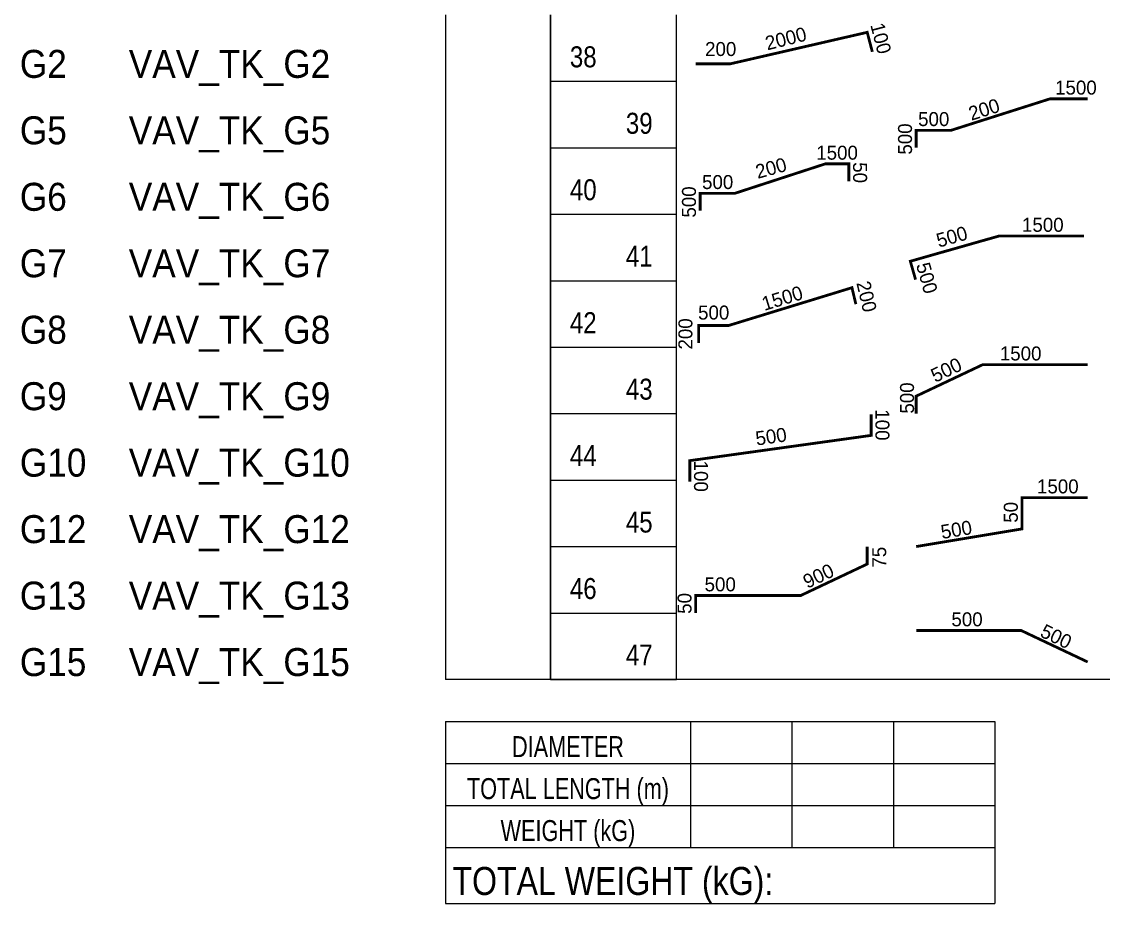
# Model space of a CAD drawing. Header units: millimetres. Extents: x 925681 to 1410834, y 71669 to 296428.
# Drawn here: x 1119128 to 1134567, y 230056 to 242659 of the extents above; entities that cross this region are included whole.
import ezdxf
from ezdxf.enums import TextEntityAlignment as Align

# ---------------------------------------------------------------- set-up
doc = ezdxf.new("R2010")
doc.units = ezdxf.units.MM
doc.header["$LTSCALE"] = 100
for name, color, linetype, lineweight in [('Ap0001_Statistic', 161, 'Continuous', 15), ('Ap0203_T', 243, 'Continuous', 35), ('Ap0310_PSS', 130, 'Continuous', 18), ('Ap0311_H', 8, 'Continuous', 15), ('Ap0314_Kh', 253, 'Continuous', 15)]:
    doc.layers.add(name, color=color, linetype=linetype, lineweight=lineweight)
doc.styles.add('Ap_text tieu de', font='')
doc.styles.add('Ap_Vni-helve', font='', dxfattribs={"width": 0.8, "height": 1})
doc.styles.add('NOTES', font='arial.ttf', dxfattribs={"height": 400})
doc.styles.add('RomanS', font='1.shx')
doc.styles.add('VN', font='')
doc.styles.get('Ap_text tieu de').set_extended_font_data('VNI-Helve-Condense')
doc.styles.get('Ap_Vni-helve').set_extended_font_data('VNI-Helve')
doc.styles.get('VN').set_extended_font_data('VNI-Helve-Condense')

# ---------------------------------------------------------------- blocks, each defined once
blk = doc.blocks.new('*U1017')
at = {"const_width": 40}
blk.add_lwpolyline([(3575, -700), (4070, -700), (6025, -250), (6098, -529)], dxfattribs=at)
at = {"layer": 'Ap0310_PSS'}
for p, q in [((0, 0), (0, -950)), ((1500, -950), (1500, 0)), ((1500, 0), (1500, -950)), ((3300, -950), (3300, 0))]:
    blk.add_line(p, q, dxfattribs=at)
at = {"layer": 'Ap0311_H'}
blk.add_line((1500, -950), (3300, -950), dxfattribs=at)
at = {"style": 'RomanS'}
for tag, rotation, p in [('D2', 14.1245, (4862, -339)), ('D3', 284.561, (6221, -335))]:
    blk.add_attdef(tag, text='', height=200, rotation=rotation, dxfattribs=at).set_placement(p, align=Align.MIDDLE)
at = {"style": 'VN'}
blk.add_attdef('SHT', text='', height=300, dxfattribs=at).set_placement((1968, -750), align=Align.CENTER)
at = {"style": 'RomanS'}
blk.add_attdef('D1', text='', height=200, dxfattribs=at).set_placement((3932, -489), align=Align.MIDDLE)
at = {"style": 'VN'}
for tag, flags, p in [('PHIA', 1, (6668, -750)), ('PHI', 8, (9968, -750)), ('SOTHANH', 8, (11218, -750)), ('TST', 8, (12718, -750))]:
    blk.add_attdef(tag, text='', height=300, dxfattribs=dict(at, flags=flags)).set_placement(p, align=Align.CENTER)
at = {"style": 'VN', "flags": 8}
for tag, p in [('L', (15268, -750)), ('LTONG', (17268, -750))]:
    blk.add_attdef(tag, text='', height=300, dxfattribs=at).set_placement(p, align=Align.RIGHT)
blk = doc.blocks.new('*U1018')
at = {"const_width": 40}
blk.add_lwpolyline([(6725, -950), (6725, -700), (7225, -700), (8638, -250), (9175, -250)], dxfattribs=at)
at = {"layer": 'Ap0310_PSS'}
for p, q in [((0, 0), (0, -950)), ((1500, -950), (1500, 0)), ((1500, 0), (1500, -950)), ((3300, -950), (3300, 0))]:
    blk.add_line(p, q, dxfattribs=at)
at = {"layer": 'Ap0311_H'}
blk.add_line((1500, -950), (3300, -950), dxfattribs=at)
at = {"style": 'RomanS'}
for tag, p in [('D4', (9006, -250)), ('D2', (6975, -700))]:
    blk.add_attdef(tag, text='', height=200, dxfattribs=at).set_placement(p, align=Align.BOTTOM_CENTER)
for tag, rotation, p in [('D3', 17.6711, (7743, -555)), ('D1', 90, (6725, -825))]:
    blk.add_attdef(tag, text='', height=200, rotation=rotation, dxfattribs=at).set_placement(p, align=Align.BOTTOM_CENTER)
at = {"style": 'VN'}
blk.add_attdef('SHT', text='', height=300, dxfattribs=at).set_placement((2768, -750), align=Align.CENTER)
for tag, flags, p in [('PHIA', 1, (6668, -750)), ('PHI', 8, (9968, -750)), ('SOTHANH', 8, (11218, -750)), ('TST', 8, (12718, -750))]:
    blk.add_attdef(tag, text='', height=300, dxfattribs=dict(at, flags=flags)).set_placement(p, align=Align.CENTER)
at = {"style": 'VN', "flags": 8}
for tag, p in [('L', (15268, -750)), ('LTONG', (17268, -750))]:
    blk.add_attdef(tag, text='', height=300, dxfattribs=at).set_placement(p, align=Align.RIGHT)
blk = doc.blocks.new('*U1019')
at = {"const_width": 40}
blk.add_lwpolyline([(3638, -900), (3638, -650), (4138, -650), (5426, -230), (5763, -230), (5763, -480)], dxfattribs=at)
at = {"layer": 'Ap0310_PSS'}
for p, q in [((0, 0), (0, -950)), ((1500, -950), (1500, 0)), ((1500, 0), (1500, -950)), ((3300, -950), (3300, 0))]:
    blk.add_line(p, q, dxfattribs=at)
at = {"layer": 'Ap0311_H'}
blk.add_line((1500, -950), (3300, -950), dxfattribs=at)
at = {"style": 'RomanS'}
for tag, p in [('D4', (5594, -230)), ('D2', (3888, -650))]:
    blk.add_attdef(tag, text='', height=200, dxfattribs=at).set_placement(p, align=Align.BOTTOM_CENTER)
for tag, rotation, p in [('D3', 15.202, (4692, -444)), ('D5', 270, (5763, -355)), ('D1', 90, (3638, -775))]:
    blk.add_attdef(tag, text='', height=200, rotation=rotation, dxfattribs=at).set_placement(p, align=Align.BOTTOM_CENTER)
at = {"style": 'VN'}
blk.add_attdef('SHT', text='', height=300, dxfattribs=at).set_placement((1968, -750), align=Align.CENTER)
for tag, flags, p in [('PHIA', 1, (6668, -750)), ('PHI', 8, (9968, -750)), ('SOTHANH', 8, (11218, -750)), ('TST', 8, (12718, -750))]:
    blk.add_attdef(tag, text='', height=300, dxfattribs=dict(at, flags=flags)).set_placement(p, align=Align.CENTER)
at = {"style": 'VN', "flags": 8}
for tag, p in [('L', (15268, -750)), ('LTONG', (17268, -750))]:
    blk.add_attdef(tag, text='', height=300, dxfattribs=at).set_placement(p, align=Align.RIGHT)
blk = doc.blocks.new('*U1020')
at = {"const_width": 40}
blk.add_lwpolyline([(9120, -311), (7909, -311), (6641, -672), (6716, -935)], dxfattribs=at)
at = {"layer": 'Ap0310_PSS'}
for p, q in [((0, 0), (0, -950)), ((1500, -950), (1500, 0)), ((1500, 0), (1500, -950)), ((3300, -950), (3300, 0))]:
    blk.add_line(p, q, dxfattribs=at)
at = {"layer": 'Ap0311_H'}
blk.add_line((1500, -950), (3300, -950), dxfattribs=at)
at = {"style": 'RomanS'}
blk.add_attdef('D3', text='', height=200, dxfattribs=at).set_placement((8534, -311), align=Align.BOTTOM_CENTER)
blk.add_attdef('D2', text='', height=200, rotation=15.8786, dxfattribs=at).set_placement((7278, -475), align=Align.BOTTOM_CENTER)
at = {"style": 'VN'}
blk.add_attdef('SHT', text='', height=300, dxfattribs=at).set_placement((2768, -750), align=Align.CENTER)
for tag, flags, p in [('PHIA', 1, (6668, -750)), ('PHI', 8, (9968, -750)), ('SOTHANH', 8, (11218, -750)), ('TST', 8, (12718, -750))]:
    blk.add_attdef(tag, text='', height=300, dxfattribs=dict(at, flags=flags)).set_placement(p, align=Align.CENTER)
at = {"style": 'VN', "flags": 8}
for tag, p in [('L', (15268, -750)), ('LTONG', (17268, -750))]:
    blk.add_attdef(tag, text='', height=300, dxfattribs=at).set_placement(p, align=Align.RIGHT)
at = {"style": 'RomanS'}
blk.add_attdef('D1', text='', height=200, rotation=285.8786, dxfattribs=at).set_placement((6663, -741), align=Align.BOTTOM_LEFT)
blk = doc.blocks.new('*U1021')
at = {"const_width": 40}
blk.add_lwpolyline([(3618, -890), (3618, -640), (4047, -640), (5807, -100), (5863, -336)], dxfattribs=at)
at = {"layer": 'Ap0310_PSS'}
for p, q in [((0, 0), (0, -950)), ((1500, -950), (1500, 0)), ((1500, 0), (1500, -950)), ((3300, -950), (3300, 0))]:
    blk.add_line(p, q, dxfattribs=at)
at = {"layer": 'Ap0311_H'}
blk.add_line((1500, -950), (3300, -950), dxfattribs=at)
at = {"style": 'RomanS'}
for tag, rotation, p in [('D3', 17.0782, (4858, -402)), ('D4', 283.2838, (5862, -263)), ('D1', 90, (3587, -761))]:
    blk.add_attdef(tag, text='', height=200, rotation=rotation, dxfattribs=at).set_placement(p, align=Align.BOTTOM_CENTER)
at = {"style": 'VN'}
blk.add_attdef('SHT', text='', height=300, dxfattribs=at).set_placement((1968, -750), align=Align.CENTER)
at = {"style": 'RomanS'}
blk.add_attdef('D2', text='', height=200, dxfattribs=at).set_placement((3832, -616), align=Align.BOTTOM_CENTER)
at = {"style": 'VN'}
for tag, flags, p in [('PHIA', 1, (6668, -750)), ('PHI', 8, (9968, -750)), ('SOTHANH', 8, (11218, -750)), ('TST', 8, (12718, -750))]:
    blk.add_attdef(tag, text='', height=300, dxfattribs=dict(at, flags=flags)).set_placement(p, align=Align.CENTER)
at = {"style": 'VN', "flags": 8}
for tag, p in [('L', (15268, -750)), ('LTONG', (17268, -750))]:
    blk.add_attdef(tag, text='', height=300, dxfattribs=at).set_placement(p, align=Align.RIGHT)
blk = doc.blocks.new('*U1026')
at = {"const_width": 40}
blk.add_lwpolyline([(9175, -250), (7675, -250), (6725, -700), (6725, -950)], dxfattribs=at)
at = {"layer": 'Ap0310_PSS'}
for p, q in [((0, 0), (0, -950)), ((1500, -950), (1500, 0)), ((1500, 0), (1500, -950)), ((3300, -950), (3300, 0))]:
    blk.add_line(p, q, dxfattribs=at)
at = {"layer": 'Ap0311_H'}
blk.add_line((1500, -950), (3300, -950), dxfattribs=at)
at = {"style": 'RomanS'}
blk.add_attdef('D3', text='', height=200, dxfattribs=at).set_placement((8217, -250), align=Align.BOTTOM_CENTER)
blk.add_attdef('D2', text='', height=200, rotation=25.3462, dxfattribs=at).set_placement((7223, -470), align=Align.BOTTOM_CENTER)
at = {"style": 'VN'}
blk.add_attdef('SHT', text='', height=300, dxfattribs=at).set_placement((2768, -750), align=Align.CENTER)
for tag, flags, p in [('PHIA', 1, (6668, -750)), ('PHI', 8, (9968, -750)), ('SOTHANH', 8, (11218, -750)), ('TST', 8, (12718, -750))]:
    blk.add_attdef(tag, text='', height=300, dxfattribs=dict(at, flags=flags)).set_placement(p, align=Align.CENTER)
at = {"style": 'VN', "flags": 8}
for tag, p in [('L', (15268, -750)), ('LTONG', (17268, -750))]:
    blk.add_attdef(tag, text='', height=300, dxfattribs=at).set_placement(p, align=Align.RIGHT)
at = {"style": 'RomanS'}
blk.add_attdef('D1', text='', height=200, rotation=90, dxfattribs=at).set_placement((6754, -950), align=Align.BOTTOM_LEFT)
blk = doc.blocks.new('*U1023')
at = {"const_width": 40}
blk.add_lwpolyline([(6082, -11), (6082, -311), (3491, -672), (3491, -972)], dxfattribs=at)
at = {"layer": 'Ap0310_PSS'}
for p, q in [((0, 0), (0, -950)), ((1500, -950), (1500, 0)), ((1500, 0), (1500, -950)), ((3300, -950), (3300, 0))]:
    blk.add_line(p, q, dxfattribs=at)
at = {"layer": 'Ap0311_H'}
blk.add_line((1500, -950), (3300, -950), dxfattribs=at)
at = {"style": 'RomanS'}
for tag, rotation, p in [('D3', 270, (6082, -161)), ('D2', 7.9231, (4673, -485))]:
    blk.add_attdef(tag, text='', height=200, rotation=rotation, dxfattribs=at).set_placement(p, align=Align.BOTTOM_CENTER)
at = {"style": 'VN'}
blk.add_attdef('SHT', text='', height=300, dxfattribs=at).set_placement((1968, -750), align=Align.CENTER)
at = {"style": 'VN', "flags": 8}
for tag, p in [('PHI', (9968, -750)), ('SOTHANH', (11218, -750)), ('TST', (12718, -750))]:
    blk.add_attdef(tag, text='', height=300, dxfattribs=at).set_placement(p, align=Align.CENTER)
for tag, p in [('L', (15268, -750)), ('LTONG', (17268, -750))]:
    blk.add_attdef(tag, text='', height=300, dxfattribs=at).set_placement(p, align=Align.RIGHT)
at = {"style": 'RomanS'}
blk.add_attdef('D1', text='', height=200, rotation=270, dxfattribs=at).set_placement((3491, -672), align=Align.BOTTOM_LEFT)
blk = doc.blocks.new('*U1022')
at = {"const_width": 40}
blk.add_lwpolyline([(6725, -950), (8236, -698), (8236, -250), (9175, -250)], dxfattribs=at)
at = {"layer": 'Ap0310_PSS'}
for p, q in [((0, 0), (0, -950)), ((1500, -950), (1500, 0)), ((1500, 0), (1500, -950)), ((3300, -950), (3300, 0))]:
    blk.add_line(p, q, dxfattribs=at)
at = {"layer": 'Ap0311_H'}
blk.add_line((1500, -950), (3300, -950), dxfattribs=at)
at = {"style": 'RomanS'}
blk.add_attdef('D3', text='', height=200, dxfattribs=at).set_placement((8748, -250), align=Align.BOTTOM_CENTER)
for tag, rotation, p in [('D2', 90, (8236, -461)), ('D1', 9.4706, (7324, -865))]:
    blk.add_attdef(tag, text='', height=200, rotation=rotation, dxfattribs=at).set_placement(p, align=Align.BOTTOM_CENTER)
at = {"style": 'VN'}
blk.add_attdef('SHT', text='', height=300, dxfattribs=at).set_placement((2768, -750), align=Align.CENTER)
for tag, flags, p in [('PHIA', 1, (6668, -750)), ('PHI', 8, (9968, -750)), ('SOTHANH', 8, (11218, -750)), ('TST', 8, (12718, -750))]:
    blk.add_attdef(tag, text='', height=300, dxfattribs=dict(at, flags=flags)).set_placement(p, align=Align.CENTER)
at = {"style": 'VN', "flags": 8}
for tag, p in [('L', (15268, -750)), ('LTONG', (17268, -750))]:
    blk.add_attdef(tag, text='', height=300, dxfattribs=at).set_placement(p, align=Align.RIGHT)
blk = doc.blocks.new('*U1024')
at = {"const_width": 40}
blk.add_lwpolyline([(3575, -950), (3575, -700), (5075, -700), (6025, -250), (6025, 0)], dxfattribs=at)
at = {"layer": 'Ap0310_PSS'}
for p, q in [((0, 0), (0, -950)), ((1500, -950), (1500, 0)), ((1500, 0), (1500, -950)), ((3300, -950), (3300, 0))]:
    blk.add_line(p, q, dxfattribs=at)
at = {"layer": 'Ap0311_H'}
blk.add_line((1500, -950), (3300, -950), dxfattribs=at)
at = {"style": 'RomanS'}
blk.add_attdef('D4', text='', height=200, rotation=90, dxfattribs=at).set_placement((6196, -4), align=Align.MIDDLE_RIGHT)
blk.add_attdef('D3', text='', height=200, rotation=25.3462, dxfattribs=at).set_placement((5397, -564), align=Align.BOTTOM_CENTER)
at = {"style": 'VN'}
blk.add_attdef('SHT', text='', height=300, dxfattribs=at).set_placement((1968, -750), align=Align.CENTER)
at = {"style": 'RomanS'}
blk.add_attdef('D2', text='', height=200, dxfattribs=at).set_placement((3925, -700), align=Align.BOTTOM_CENTER)
at = {"style": 'VN'}
for tag, flags, p in [('PHIA', 1, (6668, -750)), ('PHI', 8, (9968, -750)), ('SOTHANH', 8, (11218, -750)), ('TST', 8, (12718, -750))]:
    blk.add_attdef(tag, text='', height=300, dxfattribs=dict(at, flags=flags)).set_placement(p, align=Align.CENTER)
at = {"style": 'VN', "flags": 8}
for tag, p in [('L', (15268, -750)), ('LTONG', (17268, -750))]:
    blk.add_attdef(tag, text='', height=300, dxfattribs=at).set_placement(p, align=Align.RIGHT)
at = {"style": 'RomanS'}
blk.add_attdef('D1', text='', height=200, rotation=90, dxfattribs=at).set_placement((3575, -961), align=Align.BOTTOM_LEFT)
blk = doc.blocks.new('*U1025')
at = {"color": 0, "const_width": 40}
blk.add_lwpolyline([(6725, -250), (8225, -250), (9175, -700)], dxfattribs=at)
at = {"layer": 'Ap0310_PSS'}
for p, q in [((0, 0), (0, -950)), ((1500, -950), (1500, 0)), ((1500, 0), (1500, -950)), ((3300, -950), (3300, 0))]:
    blk.add_line(p, q, dxfattribs=at)
at = {"layer": 'Ap0311_H'}
blk.add_line((1500, -950), (3300, -950), dxfattribs=at)
at = {"color": 0, "style": 'RomanS'}
blk.add_attdef('D1', text='', height=200, dxfattribs=at).set_placement((7451, -250), align=Align.BOTTOM_CENTER)
blk.add_attdef('D2', text='', height=200, rotation=334.6538, dxfattribs=at).set_placement((8656, -480), align=Align.BOTTOM_CENTER)
at = {"style": 'VN'}
blk.add_attdef('SHT', text='', height=300, dxfattribs=at).set_placement((2768, -750), align=Align.CENTER)
for tag, flags, p in [('PHIA', 1, (6668, -750)), ('PHI', 8, (9968, -750)), ('SOTHANH', 8, (11218, -750)), ('TST', 8, (12718, -750))]:
    blk.add_attdef(tag, text='', height=300, dxfattribs=dict(at, flags=flags)).set_placement(p, align=Align.CENTER)
at = {"style": 'VN', "flags": 8}
for tag, p in [('L', (15268, -750)), ('LTONG', (17268, -750))]:
    blk.add_attdef(tag, text='', height=300, dxfattribs=at).set_placement(p, align=Align.RIGHT)
blk = doc.blocks.new('*U1077')
at = {"layer": 'Ap0310_PSS'}
for p, q in [((0, 0), (7850, 0)), ((0, 0), (0, -2600)), ((3500, 0), (3500, -1800)), ((4950, 0), (4950, -1800)), ((6400, 0), (6400, -1800)), ((7850, 0), (7850, -2600)), ((0, -600), (7850, -600)), ((0, -1200), (7850, -1200)), ((0, -1800), (7850, -1800)), ((0, -2600), (7850, -2600))]:
    blk.add_line(p, q, dxfattribs=at)
at = {"layer": 'Ap0001_Statistic', "color": 3, "lineweight": 80, "style": 'VN'}
blk.add_text('TOTAL WEIGHT (kG):', height=400, dxfattribs=at).set_placement((100, -2600), align=Align.BOTTOM_LEFT)
at = {"layer": 'Ap0001_Statistic', "color": 3, "lineweight": 80, "style": 'NOTES', "width": 0.8}
for tag, p in [('D1', (4225, -600)), ('D2', (5675, -600)), ('D3', (7125, -600)), ('D4', (8575, -600)), ('D5', (10025, -600)), ('D6', (11475, -600)), ('D7', (12925, -600)), ('D8', (14375, -600)), ('D9', (15825, -600)), ('D10', (17275, -600)), ('L1', (4225, -1200)), ('L2', (5675, -1200)), ('L3', (7125, -1200)), ('L4', (8575, -1200)), ('L5', (10025, -1200)), ('L6', (11475, -1200)), ('L7', (12925, -1200)), ('L8', (14375, -1200)), ('L9', (15825, -1200)), ('L10', (17275, -1200)), ('K1', (4225, -1800)), ('K2', (5675, -1800)), ('K3', (7125, -1800)), ('K4', (8575, -1800)), ('K5', (10025, -1800)), ('K6', (11475, -1800)), ('K7', (12925, -1800)), ('K8', (14375, -1800)), ('K9', (15825, -1800)), ('K10', (17275, -1800))]:
    blk.add_attdef(tag, text='', height=300, dxfattribs=at).set_placement(p, align=Align.BOTTOM_CENTER)
at = {"layer": 'Ap0001_Statistic', "color": 3, "lineweight": 80, "style": 'VN'}
blk.add_attdef('KHOILUONG', text='', height=400, dxfattribs=at).set_placement((5052, -2600), align=Align.BOTTOM_LEFT)
at = {"layer": 'Ap0203_T', "style": 'Ap_text tieu de', "width": 0.9}
for s, p in [('DIAMETER', (1750, -600)), ('TOTAL LENGTH (m)', (1750, -1200)), ('WEIGHT (kG)', (1750, -1800))]:
    blk.add_text(s, height=300, dxfattribs=at).set_placement(p, align=Align.BOTTOM_CENTER)

msp = doc.modelspace()

# ---------------------------------------------------------------- linework, layer by layer
at = {"layer": 'Ap0310_PSS'}
msp.add_line((1142682.5, 233256), (1125182.5, 233256), dxfattribs=at)

# ---------------------------------------------------------------- block references
at = {"layer": 'Ap0001_Statistic', "color": 3, "lineweight": 80}
ref = msp.add_blockref('*U1017', (1125182.5, 242756), dxfattribs=at)
ref.add_attrib('D1', '200', dxfattribs={"layer": '0', "height": 200, "style": 'RomanS'}).set_placement((1129114.5, 242267.4), align=Align.MIDDLE)
ref.add_attrib('D2', '2000', dxfattribs={"layer": '0', "height": 200, "rotation": 14.12446, "style": 'RomanS'}).set_placement((1130045, 242417.2), align=Align.MIDDLE)
ref.add_attrib('D3', '100', dxfattribs={"layer": '0', "height": 200, "rotation": 284.56097, "style": 'RomanS'}).set_placement((1131403.4, 242421), align=Align.MIDDLE)
ref.add_attrib('SHT', '38', dxfattribs={"layer": '0', "height": 300, "style": 'VN'}).set_placement((1127151, 242006), align=Align.CENTER)
ref = msp.add_blockref('*U1018', (1125182.5, 241806), dxfattribs=at)
ref.add_attrib('D1', '500', dxfattribs={"layer": '0', "height": 200, "rotation": 90, "style": 'RomanS'}).set_placement((1131907.5, 240981), align=Align.BOTTOM_CENTER)
ref.add_attrib('D2', '500', dxfattribs={"layer": '0', "height": 200, "style": 'RomanS'}).set_placement((1132157.5, 241106), align=Align.BOTTOM_CENTER)
ref.add_attrib('D3', '200', dxfattribs={"layer": '0', "height": 200, "rotation": 17.67105, "style": 'RomanS'}).set_placement((1132925.6, 241251.4), align=Align.BOTTOM_CENTER)
ref.add_attrib('D4', '1500', dxfattribs={"layer": '0', "height": 200, "style": 'RomanS'}).set_placement((1134188.8, 241556), align=Align.BOTTOM_CENTER)
ref.add_attrib('SHT', '39', dxfattribs={"layer": '0', "height": 300, "style": 'VN'}).set_placement((1127951, 241056), align=Align.CENTER)
ref = msp.add_blockref('*U1019', (1125182.5, 240856), dxfattribs=at)
ref.add_attrib('D1', '500', dxfattribs={"layer": '0', "height": 200, "rotation": 90, "style": 'RomanS'}).set_placement((1128821, 240081), align=Align.BOTTOM_CENTER)
ref.add_attrib('D2', '500', dxfattribs={"layer": '0', "height": 200, "style": 'RomanS'}).set_placement((1129071, 240206), align=Align.BOTTOM_CENTER)
ref.add_attrib('D3', '200', dxfattribs={"layer": '0', "height": 200, "rotation": 15.20202, "style": 'RomanS'}).set_placement((1129874.7, 240411.7), align=Align.BOTTOM_CENTER)
ref.add_attrib('D4', '1500', dxfattribs={"layer": '0', "height": 200, "style": 'RomanS'}).set_placement((1130776.9, 240625.6), align=Align.BOTTOM_CENTER)
ref.add_attrib('D5', '50', dxfattribs={"layer": '0', "height": 200, "rotation": 270, "style": 'RomanS'}).set_placement((1130945.7, 240500.6), align=Align.BOTTOM_CENTER)
ref.add_attrib('SHT', '40', dxfattribs={"layer": '0', "height": 300, "style": 'VN'}).set_placement((1127151, 240106), align=Align.CENTER)
ref = msp.add_blockref('*U1020', (1125182.5, 239906), dxfattribs=at)
ref.add_attrib('D1', '500', dxfattribs={"layer": '0', "height": 200, "rotation": 285.87855, "style": 'RomanS'}).set_placement((1131845.8, 239165.4), align=Align.BOTTOM_LEFT)
ref.add_attrib('D2', '500', dxfattribs={"layer": '0', "height": 200, "rotation": 15.87855, "style": 'RomanS'}).set_placement((1132460.5, 239431.1), align=Align.BOTTOM_CENTER)
ref.add_attrib('D3', '1500', dxfattribs={"layer": '0', "height": 200, "style": 'RomanS'}).set_placement((1133716.2, 239594.8), align=Align.BOTTOM_CENTER)
ref.add_attrib('SHT', '41', dxfattribs={"layer": '0', "height": 300, "style": 'VN'}).set_placement((1127951, 239156), align=Align.CENTER)
ref = msp.add_blockref('*U1021', (1125182.5, 238956), dxfattribs=at)
ref.add_attrib('D1', '200', dxfattribs={"layer": '0', "height": 200, "rotation": 90, "style": 'RomanS'}).set_placement((1128770, 238195.2), align=Align.BOTTOM_CENTER)
ref.add_attrib('D2', '500', dxfattribs={"layer": '0', "height": 200, "style": 'RomanS'}).set_placement((1129014.3, 238340.5), align=Align.BOTTOM_CENTER)
ref.add_attrib('D3', '1500', dxfattribs={"layer": '0', "height": 200, "rotation": 17.07815, "style": 'RomanS'}).set_placement((1130040.7, 238553.6), align=Align.BOTTOM_CENTER)
ref.add_attrib('D4', '200', dxfattribs={"layer": '0', "height": 200, "rotation": 283.28376, "style": 'RomanS'}).set_placement((1131044.1, 238692.9), align=Align.BOTTOM_CENTER)
ref.add_attrib('SHT', '42', dxfattribs={"layer": '0', "height": 300, "style": 'VN'}).set_placement((1127151, 238206), align=Align.CENTER)
ref = msp.add_blockref('*U1026', (1125182.5, 238006), dxfattribs=at)
ref.add_attrib('D1', '500', dxfattribs={"layer": '0', "height": 200, "rotation": 90, "style": 'RomanS'}).set_placement((1131936.1, 237056), align=Align.BOTTOM_LEFT)
ref.add_attrib('D2', '500', dxfattribs={"layer": '0', "height": 200, "rotation": 25.34618, "style": 'RomanS'}).set_placement((1132405.5, 237536.4), align=Align.BOTTOM_CENTER)
ref.add_attrib('D3', '1500', dxfattribs={"layer": '0', "height": 200, "style": 'RomanS'}).set_placement((1133399.6, 237755.8), align=Align.BOTTOM_CENTER)
ref.add_attrib('SHT', '43', dxfattribs={"layer": '0', "height": 300, "style": 'VN'}).set_placement((1127951, 237256), align=Align.CENTER)
ref = msp.add_blockref('*U1023', (1125182.5, 237056), dxfattribs=at)
ref.add_attrib('D1', '100', dxfattribs={"layer": '0', "height": 200, "rotation": 270, "style": 'RomanS'}).set_placement((1128673.2, 236384.1), align=Align.BOTTOM_LEFT)
ref.add_attrib('D2', '500', dxfattribs={"layer": '0', "height": 200, "rotation": 7.92315, "style": 'RomanS'}).set_placement((1129855.8, 236570.9), align=Align.BOTTOM_CENTER)
ref.add_attrib('D3', '100', dxfattribs={"layer": '0', "height": 200, "rotation": 270, "style": 'RomanS'}).set_placement((1131264.5, 236894.8), align=Align.BOTTOM_CENTER)
ref.add_attrib('SHT', '44', dxfattribs={"layer": '0', "height": 300, "style": 'VN'}).set_placement((1127151, 236306), align=Align.CENTER)
ref = msp.add_blockref('*U1022', (1125182.5, 236106), dxfattribs=at)
ref.add_attrib('D1', '500', dxfattribs={"layer": '0', "height": 200, "rotation": 9.47056, "style": 'RomanS'}).set_placement((1132506.9, 235240.6), align=Align.BOTTOM_CENTER)
ref.add_attrib('D2', '50', dxfattribs={"layer": '0', "height": 200, "rotation": 90, "style": 'RomanS'}).set_placement((1133418.6, 235645.4), align=Align.BOTTOM_CENTER)
ref.add_attrib('D3', '1500', dxfattribs={"layer": '0', "height": 200, "style": 'RomanS'}).set_placement((1133930.4, 235856), align=Align.BOTTOM_CENTER)
ref.add_attrib('SHT', '45', dxfattribs={"layer": '0', "height": 300, "style": 'VN'}).set_placement((1127951, 235356), align=Align.CENTER)
ref = msp.add_blockref('*U1024', (1125182.5, 235156), dxfattribs=at)
ref.add_attrib('D1', '50', dxfattribs={"layer": '0', "height": 200, "rotation": 90, "style": 'RomanS'}).set_placement((1128757.5, 234195), align=Align.BOTTOM_LEFT)
ref.add_attrib('D2', '500', dxfattribs={"layer": '0', "height": 200, "style": 'RomanS'}).set_placement((1129107.5, 234456), align=Align.BOTTOM_CENTER)
ref.add_attrib('D3', '900', dxfattribs={"layer": '0', "height": 200, "rotation": 25.34618, "style": 'RomanS'}).set_placement((1130579.1, 234591.7), align=Align.BOTTOM_CENTER)
ref.add_attrib('D4', '75', dxfattribs={"layer": '0', "height": 200, "rotation": 90, "style": 'RomanS'}).set_placement((1131378.6, 235152.3), align=Align.MIDDLE_RIGHT)
ref.add_attrib('SHT', '46', dxfattribs={"layer": '0', "height": 300, "style": 'VN'}).set_placement((1127151, 234406), align=Align.CENTER)
at = {"layer": 'Ap0001_Statistic'}
ref = msp.add_blockref('*U1025', (1125182.5, 234206), dxfattribs=at)
ref.add_attrib('D1', '500', dxfattribs={"layer": '0', "color": 0, "height": 200, "style": 'RomanS'}).set_placement((1132633.8, 233956), align=Align.BOTTOM_CENTER)
ref.add_attrib('D2', '500', dxfattribs={"layer": '0', "color": 0, "height": 200, "rotation": 334.65382, "style": 'RomanS'}).set_placement((1133838.7, 233726.1), align=Align.BOTTOM_CENTER)
ref.add_attrib('SHT', '47', dxfattribs={"layer": '0', "height": 300, "style": 'VN'}).set_placement((1127951, 233456), align=Align.CENTER)
at = {"layer": 'Defpoints'}
msp.add_blockref('*U1077', (1125182.5, 232656), dxfattribs=at)

# ---------------------------------------------------------------- texts
at = {"layer": 'Ap0314_Kh', "style": 'Ap_Vni-helve', "width": 0.9}
for s, p in [('G2', (1119102.3, 241855)), ('VAV_TK_G2', (1120658.4, 241855)), ('G5', (1119102.3, 240905)), ('VAV_TK_G5', (1120658.4, 240905)), ('G6', (1119102.3, 239955)), ('VAV_TK_G6', (1120658.4, 239955)), ('G7', (1119102.3, 239005)), ('VAV_TK_G7', (1120658.4, 239005)), ('G8', (1119102.3, 238055)), ('VAV_TK_G8', (1120658.4, 238055)), ('G9', (1119102.3, 237105)), ('VAV_TK_G9', (1120658.4, 237105)), ('G10', (1119102.3, 236155)), ('VAV_TK_G10', (1120658.4, 236155)), ('G12', (1119102.3, 235205)), ('VAV_TK_G12', (1120658.4, 235205)), ('G13', (1119102.3, 234255)), ('VAV_TK_G13', (1120658.4, 234255)), ('G15', (1119102.3, 233305)), ('VAV_TK_G15', (1120658.4, 233305))]:
    msp.add_text(s, height=400, dxfattribs=at).set_placement(p)

doc.saveas('drawing.dxf')
